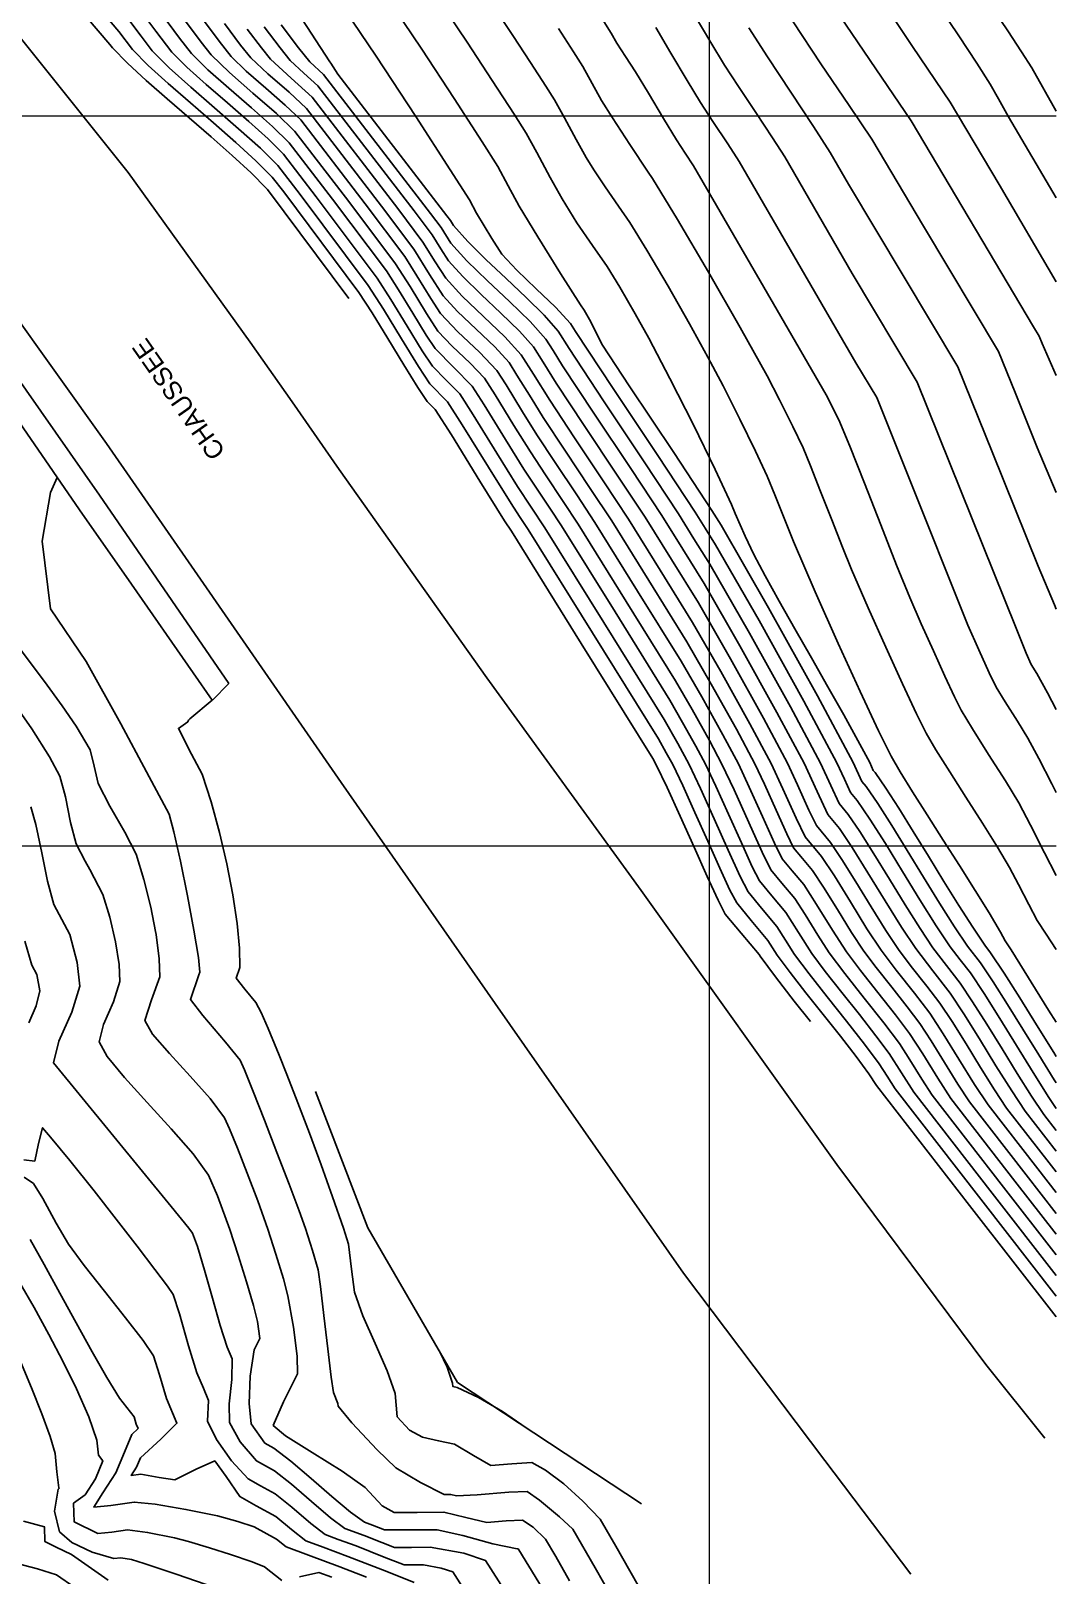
# Model space of a CAD drawing. Extents: x 62405 to 62842, y 108162 to 109685.
# Drawn here: x 62526.8 to 62561.9, y 108550 to 108602.9 of the extents above; entities that cross this region are included whole.
import ezdxf

# ---------------------------------------------------------------- set-up
doc = ezdxf.new("R2010")
doc.units = 0
doc.header["$LTSCALE"] = 0.999976
doc.header["$MEASUREMENT"] = 0
for name, color, linetype in [('Bâti', 7, 'Continuous'), ('coordinate', 2, 'Continuous'), ('curve livello 1 m', 2, 'Continuous'), ('curve livello 1m', 2, 'Continuous'), ('curve livello 5 m', 7, 'Continuous'), ('curve livello 5m', 7, 'Continuous'), ('Per+Mod Surf', 7, 'Continuous'), ('Strade', 7, 'Continuous'), ('TalusHautBas', 7, 'Continuous'), ('TEXT035', 1, 'Continuous')]:
    doc.layers.add(name, color=color, linetype=linetype)
doc.styles.add('ARIAL', font='arial.ttf')

msp = doc.modelspace()

# ---------------------------------------------------------------- linework, layer by layer
at = {"layer": 'Bâti', "linetype": 'Continuous'}
for p, q in [((62525.27, 108592.494), (62529.116, 108587.012)), ((62528.423, 108586.509), (62524.618, 108592.042)), ((62528.423, 108586.509), (62524.618, 108592.042)), ((62529.116, 108587.012), (62533.548, 108580.556)), ((62528.423, 108586.509), (62530.213, 108583.96)), ((62530.213, 108583.96), (62532.322, 108580.924)), ((62532.978, 108579.986), (62532.322, 108580.924)), ((62533.548, 108580.556), (62532.982, 108579.99))]:
    msp.add_line(p, q, dxfattribs=at)
at = {"layer": 'coordinate', "linetype": 'Continuous', "lineweight": 0}
for p, q in [((62550, 108634.678), (62550, 108487.501)), ((62446.133, 108600), (62561.886, 108600)), ((62418.386, 108575), (62561.886, 108575))]:
    msp.add_line(p, q, dxfattribs=at)
at = {"layer": 'curve livello 1 m', "flags": 128}
for points in [[(62526.761, 108576.341), (62526.937, 108575.73), (62527.132, 108574.765), (62527.328, 108573.787), (62527.549, 108572.993), (62527.827, 108572.475), (62528.097, 108571.969), (62528.351, 108571.004), (62528.441, 108570.2), (62528.164, 108569.312), (62527.72, 108568.317), (62527.537, 108567.568), (62531.571, 108562.652), (62532.175, 108561.913), (62532.304, 108561.744), (62532.472, 108561.278), (62532.709, 108560.475), (62532.981, 108559.514), (62533.252, 108558.576), (62533.489, 108557.839), (62533.654, 108557.441), (62533.646, 108556.727), (62533.553, 108555.894), (62533.565, 108555.255), (62533.927, 108554.597), (62534.489, 108553.942), (62535.108, 108553.601), (62535.691, 108553.147), (62536.377, 108552.555), (62537.032, 108551.994), (62537.522, 108551.63), (62538.183, 108551.386), (62538.787, 108551.149), (62539.216, 108550.982), (62539.803, 108550.981), (62540.442, 108550.987), (62541.6, 108550.78), (62542.34, 108550.534), (62544.382, 108547.335)], [(62528.622, 108574.481), (62528.777, 108574.192), (62529.23, 108573.34), (62529.466, 108572.563), (62529.659, 108571.715), (62529.783, 108570.934), (62529.811, 108570.361), (62529.593, 108569.662), (62529.244, 108568.881), (62529.101, 108568.293), (62529.372, 108567.787), (62529.964, 108567.066), (62530.742, 108566.214), (62531.572, 108565.317), (62532.32, 108564.458), (62532.85, 108563.722), (62533.15, 108563.015), (62533.573, 108561.865), (62533.864, 108560.989), (62534.15, 108560.075), (62534.386, 108559.269), (62534.527, 108558.719), (62534.6, 108558.13), (62534.417, 108557.742), (62534.273, 108556.843), (62534.235, 108555.904), (62534.314, 108555.207), (62534.775, 108554.551), (62535.085, 108554.38), (62535.67, 108553.934), (62536.361, 108553.346), (62537.072, 108552.727), (62537.713, 108552.188), (62538.196, 108551.841), (62538.461, 108551.743), (62538.877, 108551.58), (62539.738, 108551.579), (62540.677, 108551.588), (62541.563, 108551.393), (62542.589, 108551.108), (62543.424, 108550.932), (62543.447, 108550.934), (62543.462, 108550.922), (62543.477, 108550.895), (62545.663, 108547.339)], [(62531.029, 108572.074), (62531.05, 108571.964), (62531.161, 108571.136), (62531.181, 108570.521), (62530.892, 108569.724), (62530.664, 108569.017), (62530.932, 108568.555), (62531.508, 108567.886), (62532.222, 108567.115), (62532.906, 108566.348), (62533.391, 108565.694), (62533.571, 108565.314), (62533.845, 108564.652), (62534.177, 108563.798), (62534.532, 108562.844), (62534.874, 108561.881), (62535.156, 108561.023), (62535.413, 108560.178), (62535.566, 108559.6), (62535.76, 108558.521), (62535.883, 108557.528), (62535.898, 108556.92), (62535.419, 108555.969), (62535.064, 108555.16), (62535.064, 108555.16), (62535.486, 108554.798), (62536.393, 108554.226), (62537.423, 108553.591), (62538.21, 108553.037), (62538.801, 108552.407), (62539.208, 108552.182), (62540, 108552.178), (62540.912, 108552.189), (62541.664, 108552.007), (62542.386, 108551.837), (62543.047, 108551.888), (62543.606, 108551.917), (62543.975, 108551.673), (62544.394, 108551.263), (62544.742, 108550.665), (62545.216, 108549.838)], [(62532.517, 108570.585), (62532.228, 108569.742), (62532.65, 108569.196), (62533.434, 108568.278), (62533.931, 108567.665), (62534.077, 108567.329), (62534.372, 108566.596), (62534.763, 108565.605), (62535.193, 108564.498), (62535.609, 108563.418), (62535.954, 108562.504), (62536.175, 108561.898), (62536.408, 108561.15), (62536.605, 108560.48), (62536.685, 108559.916), (62536.801, 108558.919), (62536.93, 108557.785), (62537.046, 108556.809), (62537.124, 108556.286), (62537.278, 108555.903), (62537.285, 108555.815), (62537.762, 108555.246), (62538.628, 108554.323), (62539.267, 108553.704), (62540.109, 108553.205), (62540.916, 108552.789), (62541.147, 108552.79), (62541.347, 108552.742), (62542.052, 108552.784), (62543.132, 108552.874), (62543.766, 108552.9), (62544.187, 108552.594), (62544.87, 108552.028), (62545.327, 108551.605), (62545.327, 108551.605), (62546.091, 108550.283), (62546.955, 108548.781)], [(62526.533, 108563.654), (62526.848, 108563.441), (62527.167, 108562.925), (62527.631, 108562.078), (62528.05, 108561.359), (62528.582, 108560.633), (62529.28, 108559.749), (62530.005, 108558.847), (62530.614, 108558.066), (62530.965, 108557.546), (62531.168, 108556.892), (62531.411, 108556.078), (62531.762, 108555.232), (62531.212, 108554.685), (62530.513, 108554.047), (62530.382, 108553.726), (62530.198, 108553.442), (62530.533, 108553.484), (62531.155, 108553.375), (62531.699, 108553.291), (62532.429, 108553.661), (62533.06, 108553.94), (62533.457, 108553.408), (62533.915, 108552.724), (62534.482, 108552.406), (62535.155, 108552.042), (62535.691, 108551.6), (62536.176, 108551.209), (62536.779, 108550.985), (62537.625, 108550.673), (62538.952, 108550.151), (62539.895, 108549.784)], [(62538.259, 108549.964), (62537.347, 108550.316), (62537.347, 108550.316), (62536.27, 108550.713), (62535.502, 108550.998), (62535.502, 108550.998), (62535.178, 108551.263), (62534.413, 108551.683), (62533.849, 108551.872), (62533.152, 108552.06), (62533.152, 108552.06), (62532.072, 108552.282), (62531.016, 108552.457), (62530.301, 108552.533), (62530.301, 108552.533), (62529.5, 108552.413), (62528.92, 108552.356), (62528.92, 108552.356), (62529.224, 108552.848), (62529.677, 108553.53), (62529.677, 108553.53), (62529.964, 108554.242), (62530.219, 108554.852), (62530.219, 108554.852), (62530.432, 108555.054), (62530.372, 108555.198), (62530.296, 108555.447), (62529.8, 108556.096), (62529.365, 108556.796), (62528.858, 108557.679), (62528.312, 108558.667), (62527.756, 108559.687), (62527.222, 108560.663), (62526.741, 108561.519)], [(62526.379, 108560.04), (62526.869, 108559.192), (62527.374, 108558.274), (62527.87, 108557.332), (62528.329, 108556.411), (62528.744, 108555.449), (62529.022, 108554.652), (62529.079, 108554.135), (62529.223, 108553.942), (62528.973, 108553.333), (62528.616, 108552.78), (62528.225, 108552.493), (62528.246, 108551.853), (62529.06, 108551.452), (62529.533, 108551.507), (62530.069, 108551.581), (62530.758, 108551.494), (62531.679, 108551.314), (62532.163, 108551.183), (62532.877, 108550.97), (62533.605, 108550.738), (62534.343, 108550.485), (62534.764, 108550.322), (62535.36, 108549.847)], [(62543.581, 108555.176), (62542.919, 108555.639), (62542.1, 108556.114), (62541.37, 108556.459), (62541.37, 108556.459), (62541.215, 108556.492), (62541.206, 108556.599), (62541.021, 108557.148), (62540.775, 108557.673)], [(62526.402, 108557.347), (62526.784, 108556.445), (62527.134, 108555.556), (62527.417, 108554.773), (62527.593, 108554.192), (62527.656, 108553.571), (62527.721, 108553.025), (62527.734, 108553.007), (62527.698, 108552.981), (62527.568, 108552.226), (62527.745, 108551.517), (62528.167, 108551.155), (62528.857, 108550.815), (62529.607, 108550.599), (62529.838, 108550.629), (62530.205, 108550.568), (62530.645, 108550.436), (62531.74, 108550.068), (62532.763, 108549.708)], [(62528.895, 108549.17), (62527.642, 108550.041), (62526.987, 108550.243), (62525.81, 108550.561)], [(62535.969, 108549.97), (62536.631, 108550.121), (62537.068, 108549.959)]]:
    msp.add_lwpolyline(points, dxfattribs=at)
at = {"layer": 'curve livello 1m', "flags": 128}
for points in [[(62561.886, 108565.258), (62561.464, 108565.802), (62561.041, 108566.434), (62560.554, 108567.206), (62560.034, 108568.048), (62559.515, 108568.891), (62559.026, 108569.666), (62558.6, 108570.304), (62558.6, 108570.304), (62558.133, 108570.907), (62557.667, 108571.51), (62557.667, 108571.51), (62557.228, 108572.169), (62556.718, 108572.982), (62556.175, 108573.864), (62555.642, 108574.73), (62555.159, 108575.494), (62554.767, 108576.073), (62554.767, 108576.073), (62554.453, 108576.449), (62554.163, 108577.07), (62553.811, 108577.837), (62553.811, 108577.837), (62552.785, 108579.758), (62551.381, 108582.28), (62550.02, 108584.646), (62550.02, 108584.646), (62549.478, 108585.517), (62548.949, 108586.367), (62547.777, 108588.144), (62546.377, 108590.237), (62545.198, 108592.025), (62545.198, 108592.025), (62544.827, 108592.621), (62544.343, 108593.165), (62543.725, 108593.779), (62543.039, 108594.427), (62542.352, 108595.076), (62541.731, 108595.691), (62541.245, 108596.238), (62541.245, 108596.238), (62541.135, 108596.413), (62541.014, 108596.574), (62537.277, 108601.424), (62537.033, 108601.8), (62537.004, 108601.843), (62533.68, 108606.953)], [(62561.886, 108567.791), (62561.804, 108567.924), (62561.219, 108568.876), (62560.646, 108569.8), (62560.111, 108570.64), (62559.642, 108571.34), (62559.642, 108571.34), (62559.444, 108571.595), (62559.029, 108572.212), (62558.553, 108572.958), (62558.04, 108573.785), (62557.511, 108574.646), (62556.989, 108575.496), (62556.495, 108576.288), (62556.053, 108576.975), (62555.685, 108577.511), (62555.685, 108577.511), (62555.623, 108577.584), (62555.498, 108577.855), (62555.098, 108578.611), (62554.613, 108579.488), (62554.07, 108580.446), (62553.5, 108581.441), (62552.932, 108582.434), (62552.395, 108583.382), (62551.918, 108584.244), (62551.532, 108584.978), (62551.532, 108584.978), (62551.236, 108585.607), (62550.892, 108586.383), (62550.892, 108586.383), (62550.769, 108586.689), (62550.207, 108587.888), (62549.457, 108589.414), (62548.654, 108591), (62547.93, 108592.379), (62547.93, 108592.379), (62547.466, 108593.211), (62546.937, 108594.123), (62546.501, 108594.841), (62546.501, 108594.841), (62546.006, 108595.557), (62545.467, 108596.333), (62545.467, 108596.333), (62544.958, 108597.154), (62544.557, 108597.879), (62544.098, 108598.736), (62543.728, 108599.401), (62543.728, 108599.401), (62543.315, 108600.053), (62542.569, 108601.205), (62541.712, 108602.511), (62541.712, 108602.511), (62539.345, 108606.036)], [(62527.547, 108605.501), (62529.778, 108602.88), (62530.238, 108602.271), (62530.782, 108601.723), (62531.462, 108601.101), (62532.225, 108600.436), (62533.017, 108599.754), (62533.783, 108599.085), (62534.472, 108598.458), (62535.028, 108597.9), (62535.423, 108597.388), (62538.002, 108593.943), (62538.449, 108593.252), (62538.988, 108592.374), (62539.537, 108591.47), (62540.016, 108590.697), (62540.342, 108590.217), (62540.617, 108589.939), (62541.168, 108589.073), (62542.141, 108587.492), (62542.992, 108586.128), (62543.226, 108585.776), (62545.616, 108581.934), (62548.067, 108577.995), (62548.187, 108577.779), (62548.561, 108577.001), (62549.01, 108576.014), (62549.484, 108574.951), (62549.932, 108573.95), (62550.305, 108573.143), (62550.553, 108572.667), (62551.09, 108572.016), (62551.708, 108571.281), (62551.741, 108571.229), (62552.268, 108570.511), (62552.91, 108569.683), (62553.472, 108568.991)], [(62527.005, 108605.337), (62529.472, 108602.438), (62529.562, 108602.319), (62530.076, 108601.796), (62530.711, 108601.209), (62531.426, 108600.578), (62532.183, 108599.925), (62532.942, 108599.27), (62533.663, 108598.635), (62534.306, 108598.041), (62534.833, 108597.509), (62534.833, 108597.509), (62534.863, 108597.469), (62537.655, 108593.74)], [(62561.886, 108566.883), (62561.816, 108566.993), (62561.289, 108567.844), (62560.749, 108568.722), (62560.221, 108569.574), (62559.728, 108570.349), (62559.294, 108570.994), (62559.294, 108570.994), (62558.852, 108571.566), (62558.408, 108572.229), (62557.896, 108573.038), (62557.346, 108573.929), (62556.788, 108574.838), (62556.254, 108575.701), (62555.774, 108576.453), (62555.379, 108577.031), (62555.379, 108577.031), (62555.233, 108577.206), (62554.936, 108577.849), (62553.711, 108580.142), (62552.035, 108583.152), (62550.411, 108585.976), (62550.411, 108585.976), (62550.25, 108586.234), (62550.094, 108586.485), (62548.785, 108588.463), (62547.255, 108590.746), (62546.342, 108592.144), (62546.342, 108592.144), (62545.903, 108593.024), (62545.721, 108593.338), (62545.589, 108593.528), (62544.907, 108594.596), (62544.131, 108595.847), (62543.495, 108596.907), (62543.495, 108596.907), (62543.115, 108597.603), (62542.755, 108598.258), (62542.755, 108598.258), (62542.222, 108599.1), (62541.258, 108600.587), (62540.153, 108602.274), (62540.153, 108602.274), (62538.565, 108604.638)], [(62553.68, 108604.602), (62556.917, 108599.826), (62561.114, 108592.77), (62561.302, 108592.448), (62561.412, 108592.205), (62561.886, 108591.109)], [(62555.305, 108604.863), (62556.966, 108602.37), (62558.259, 108600.462), (62559.935, 108597.644), (62561.886, 108594.314)], [(62530.389, 108603.764), (62531.046, 108602.89), (62531.59, 108602.175), (62532.109, 108601.657), (62532.767, 108601.065), (62533.495, 108600.436), (62534.225, 108599.804), (62534.889, 108599.207), (62535.419, 108598.681), (62536.541, 108597.225), (62538.628, 108594.437), (62539.095, 108593.709), (62539.652, 108592.796), (62540.171, 108591.949), (62540.523, 108591.421), (62540.992, 108590.948), (62541.459, 108590.476), (62541.917, 108589.755), (62542.726, 108588.441), (62543.433, 108587.307), (62543.903, 108586.599), (62544.37, 108585.894), (62546.388, 108582.651), (62548.458, 108579.325), (62548.927, 108578.502), (62549.312, 108577.791), (62549.704, 108576.968), (62550.176, 108575.921), (62550.655, 108574.848), (62551.065, 108573.949), (62551.333, 108573.424), (62551.792, 108572.867), (62552.32, 108572.239), (62552.614, 108571.777), (62552.926, 108571.285), (62553.422, 108570.618), (62554.042, 108569.829), (62554.704, 108569), (62555.324, 108568.211), (62555.822, 108567.543), (62556.096, 108567.111), (62556.369, 108566.681), (62559.307, 108562.901), (62561.886, 108559.581)], [(62531.237, 108603.492), (62531.856, 108602.655), (62532.267, 108602.127), (62532.828, 108601.575), (62533.546, 108600.939), (62534.318, 108600.273), (62535.042, 108599.632), (62535.614, 108599.072), (62537.1, 108597.144), (62538.942, 108594.684), (62539.353, 108594.042), (62539.845, 108593.236), (62540.302, 108592.489), (62540.613, 108592.023), (62541.248, 108591.383), (62541.88, 108590.744), (62542.291, 108590.097), (62543.019, 108588.916), (62543.654, 108587.897), (62544.059, 108587.283), (62544.54, 108586.564), (62544.943, 108585.953), (62546.774, 108583.009), (62548.653, 108579.99), (62549.091, 108579.228), (62549.544, 108578.416), (62549.874, 108577.797), (62550.233, 108577.044), (62550.665, 108576.086), (62551.102, 108575.105), (62551.478, 108574.283), (62551.723, 108573.802), (62552.143, 108573.293), (62552.626, 108572.718), (62553.059, 108572.038), (62553.518, 108571.314), (62553.973, 108570.703), (62554.54, 108569.981), (62555.146, 108569.222), (62555.714, 108568.5), (62556.169, 108567.888), (62556.588, 108567.228), (62557.006, 108566.572), (62559.696, 108563.109), (62561.886, 108560.291)], [(62532.572, 108603.407), (62533.212, 108602.547), (62533.619, 108602.031), (62534.139, 108601.528), (62534.806, 108600.946), (62535.476, 108600.363), (62536.005, 108599.853), (62538.218, 108596.981), (62539.568, 108595.178), (62539.988, 108594.515), (62540.462, 108593.737), (62540.793, 108593.227), (62541.39, 108592.602), (62542.129, 108591.903), (62542.722, 108591.28), (62543.04, 108590.779), (62543.603, 108589.865), (62544.095, 108589.076), (62544.721, 108588.127), (62545.465, 108587.015), (62546.087, 108586.071), (62547.547, 108583.726), (62549.044, 108581.32), (62549.746, 108580.1), (62550.47, 108578.799), (62550.999, 108577.808), (62551.375, 108577.011), (62551.823, 108576.011), (62552.235, 108575.096), (62552.503, 108574.558), (62552.845, 108574.144), (62553.237, 108573.677), (62553.68, 108572.998), (62554.224, 108572.114), (62554.704, 108571.37), (62555.183, 108570.731), (62555.783, 108569.975), (62556.383, 108569.218), (62556.863, 108568.578), (62557.316, 108567.88), (62557.83, 108567.046), (62558.28, 108566.352), (62558.28, 108566.352), (62560.475, 108563.526), (62561.886, 108561.71)], [(62561.886, 108579.669), (62561.59, 108580.237), (62561.225, 108580.905), (62561.225, 108580.905), (62561.032, 108581.215), (62560.859, 108581.593), (62560.494, 108582.506), (62557.13, 108590.875), (62554.902, 108594.598), (62552.586, 108598.585), (62552.164, 108599.242), (62551.593, 108600.106), (62551.003, 108600.997), (62550.527, 108601.732), (62550.527, 108601.732), (62550.06, 108602.505), (62549.522, 108603.409)], [(62561.886, 108597.182), (62560.257, 108599.956), (62559.906, 108600.581), (62559.627, 108601.075), (62559.627, 108601.075), (62559.168, 108601.798), (62558.551, 108602.734), (62557.889, 108603.718)], [(62530.083, 108603.322), (62530.538, 108602.717), (62530.914, 108602.223), (62531.498, 108601.64), (62532.238, 108600.974), (62533.058, 108600.265), (62533.879, 108599.555), (62534.627, 108598.883), (62535.223, 108598.29), (62535.982, 108597.306), (62538.315, 108594.19), (62538.837, 108593.376), (62539.459, 108592.356), (62540.039, 108591.409), (62540.433, 108590.819), (62541.038, 108590.207), (62541.542, 108589.414), (62542.434, 108587.966), (62543.213, 108586.718), (62543.506, 108586.275), (62543.798, 108585.835), (62546.002, 108582.293), (62548.262, 108578.66), (62548.53, 108578.19), (62548.75, 108577.785), (62549.096, 108577.064), (62549.512, 108576.148), (62549.951, 108575.163), (62550.367, 108574.234), (62550.713, 108573.487), (62550.943, 108573.045), (62551.441, 108572.442), (62552.014, 108571.76), (62552.333, 108571.257), (62552.77, 108570.665), (62553.311, 108569.972), (62553.903, 108569.228), (62554.495, 108568.484), (62555.036, 108567.791), (62555.474, 108567.198), (62555.733, 108566.791), (62558.917, 108562.693), (62561.886, 108558.871)], [(62561.886, 108562.419), (62560.865, 108563.734), (62558.917, 108566.242), (62558.523, 108566.841), (62558.065, 108567.58), (62557.606, 108568.32), (62557.211, 108568.924), (62557.211, 108568.924), (62556.785, 108569.49), (62556.253, 108570.161), (62555.721, 108570.832), (62555.296, 108571.398), (62555.296, 108571.398), (62554.881, 108572.033), (62554.395, 108572.821), (62553.921, 108573.586), (62553.543, 108574.156), (62553.543, 108574.156), (62553.196, 108574.57), (62552.893, 108574.937), (62552.893, 108574.937), (62552.656, 108575.413), (62552.291, 108576.222), (62551.895, 108577.108), (62551.562, 108577.814), (62551.562, 108577.814), (62550.933, 108578.991), (62550.073, 108580.536), (62549.239, 108581.986), (62549.239, 108581.986), (62547.933, 108584.084), (62546.66, 108586.131), (62545.927, 108587.241), (62545.052, 108588.549), (62544.316, 108589.666), (62544.316, 108589.666), (62543.896, 108590.34), (62543.415, 108591.12), (62543.143, 108591.548), (62543.143, 108591.548), (62542.651, 108592.081), (62542.015, 108592.687), (62541.379, 108593.294), (62540.884, 108593.829), (62540.884, 108593.829), (62540.423, 108594.557), (62539.882, 108595.425), (62539.882, 108595.425), (62538.777, 108596.9), (62536.201, 108600.244), (62535.606, 108600.802), (62534.881, 108601.43), (62534.295, 108601.982), (62534.295, 108601.982), (62533.945, 108602.419), (62533.396, 108603.152)], [(62561.886, 108563.129), (62561.254, 108563.942), (62559.553, 108566.132), (62559.093, 108566.832), (62558.558, 108567.697), (62558.021, 108568.563), (62557.558, 108569.269), (62557.558, 108569.269), (62557.038, 108569.952), (62556.408, 108570.743), (62555.889, 108571.426), (62555.889, 108571.426), (62555.405, 108572.165), (62554.84, 108573.081), (62554.289, 108573.972), (62553.849, 108574.635), (62553.849, 108574.635), (62553.283, 108575.315), (62552.979, 108575.943), (62552.527, 108576.955), (62552.124, 108577.82), (62552.124, 108577.82), (62551.396, 108579.183), (62550.4, 108580.972), (62549.434, 108582.651), (62549.434, 108582.651), (62548.319, 108584.442), (62547.232, 108586.19), (62546.39, 108587.467), (62545.383, 108588.971), (62544.536, 108590.256), (62544.536, 108590.256), (62543.981, 108591.151), (62543.564, 108591.816), (62543.564, 108591.816), (62543, 108592.427), (62542.271, 108593.122), (62541.541, 108593.818), (62540.974, 108594.432), (62540.974, 108594.432), (62540.616, 108594.997), (62540.195, 108595.672), (62540.195, 108595.672), (62539.336, 108596.818), (62536.396, 108600.634), (62535.68, 108601.287), (62534.972, 108601.934), (62534.972, 108601.934), (62534.659, 108602.321), (62534.174, 108602.961)], [(62534.754, 108603.038), (62535.297, 108602.319), (62535.648, 108601.886), (62536.117, 108601.457), (62536.592, 108601.025), (62539.896, 108596.737), (62540.508, 108595.919), (62540.809, 108595.437), (62541.064, 108595.034), (62541.555, 108594.491), (62542.188, 108593.876), (62542.866, 108593.238), (62543.497, 108592.625), (62543.985, 108592.085), (62544.316, 108591.556), (62544.757, 108590.845), (62545.715, 108589.393), (62546.852, 108587.693), (62547.804, 108586.249), (62548.705, 108584.801), (62549.629, 108583.316), (62550.727, 108581.408), (62551.859, 108579.375), (62552.686, 108577.826), (62553.029, 108577.089), (62553.414, 108576.228), (62553.673, 108575.693), (62554.155, 108575.115), (62554.543, 108574.537), (62555.026, 108573.765), (62555.547, 108572.915), (62556.051, 108572.105), (62556.481, 108571.454), (62556.925, 108570.871), (62557.462, 108570.197), (62557.905, 108569.614), (62558.32, 108568.988), (62558.799, 108568.221), (62559.3, 108567.407), (62559.778, 108566.643), (62560.19, 108566.022), (62561.644, 108564.151), (62561.886, 108563.839)], [(62561.886, 108566.012), (62561.635, 108566.388), (62561.099, 108567.238), (62560.527, 108568.165), (62559.954, 108569.094), (62559.416, 108569.947), (62558.947, 108570.649), (62558.947, 108570.649), (62558.603, 108571.094), (62558.259, 108571.538), (62558.259, 108571.538), (62557.777, 108572.262), (62557.216, 108573.156), (62556.621, 108574.125), (62556.035, 108575.076), (62555.504, 108575.916), (62555.073, 108576.552), (62555.073, 108576.552), (62554.843, 108576.828), (62554.631, 108577.281), (62554.373, 108577.843), (62554.373, 108577.843), (62553.248, 108579.95), (62551.708, 108582.716), (62550.215, 108585.311), (62550.215, 108585.311), (62549.864, 108585.876), (62549.521, 108586.426), (62548.24, 108588.37), (62546.708, 108590.659), (62545.419, 108592.614), (62545.419, 108592.614), (62545.247, 108592.889), (62544.734, 108593.445), (62544.072, 108594.076), (62543.411, 108594.706), (62542.899, 108595.26), (62542.899, 108595.26), (62542.555, 108595.791), (62542.032, 108596.66), (62542.032, 108596.66), (62541.783, 108597.115), (62541.13, 108598.147), (62539.948, 108599.97), (62538.593, 108602.037), (62538.593, 108602.037), (62537.785, 108603.241)], [(62561.886, 108571.453), (62561.541, 108571.975), (62561.237, 108572.444), (62561.237, 108572.444), (62560.949, 108572.988), (62560.6, 108573.68), (62560.293, 108574.264), (62560.293, 108574.264), (62559.882, 108574.951), (62559.36, 108575.779), (62558.792, 108576.666), (62558.24, 108577.53), (62557.766, 108578.288), (62557.434, 108578.859), (62557.434, 108578.859), (62557.105, 108579.519), (62556.624, 108580.545), (62556.052, 108581.801), (62555.449, 108583.153), (62554.879, 108584.467), (62554.879, 108584.467), (62554.569, 108585.223), (62554.199, 108586.161), (62553.817, 108587.137), (62553.473, 108588.006), (62553.215, 108588.624), (62553.215, 108588.624), (62552.869, 108589.354), (62552.413, 108590.267), (62551.984, 108591.089), (62551.984, 108591.089), (62551.064, 108592.752), (62549.98, 108594.645), (62548.918, 108596.449), (62548.061, 108597.848), (62548.061, 108597.848), (62547.912, 108598.062), (62547.279, 108599.016), (62546.686, 108599.927), (62546.311, 108600.521), (62546.311, 108600.521), (62545.993, 108601.102), (62545.672, 108601.687), (62545.672, 108601.687), (62545.356, 108602.182), (62544.832, 108602.984)], [(62561.886, 108573.983), (62561.491, 108574.765), (62561.013, 108575.71), (62560.603, 108576.478), (62560.603, 108576.478), (62560.147, 108577.228), (62559.569, 108578.133), (62559.016, 108579.002), (62558.633, 108579.644), (62558.633, 108579.644), (62558.406, 108580.099), (62558.075, 108580.806), (62557.681, 108581.672), (62557.266, 108582.604), (62556.872, 108583.509), (62556.872, 108583.509), (62556.418, 108584.616), (62555.877, 108585.988), (62555.319, 108587.416), (62554.815, 108588.687), (62554.437, 108589.591), (62554.437, 108589.591), (62554.012, 108590.444), (62552.329, 108593.342), (62549.458, 108598.285), (62549.177, 108598.715), (62548.876, 108599.175), (62548.876, 108599.175), (62548.437, 108599.898), (62547.921, 108600.765), (62547.475, 108601.5), (62547.475, 108601.5), (62547.133, 108602.023), (62546.837, 108602.479), (62546.837, 108602.479), (62546.645, 108602.83), (62546.392, 108603.221)], [(62561.886, 108576.832), (62561.736, 108577.129), (62561.295, 108577.989), (62560.914, 108578.691), (62560.914, 108578.691), (62560.561, 108579.264), (62560.137, 108579.927), (62559.832, 108580.429), (62559.832, 108580.429), (62559.592, 108580.926), (62559.234, 108581.711), (62558.866, 108582.551), (62558.866, 108582.551), (62556.816, 108587.67), (62555.739, 108590.35), (62555.026, 108591.542), (62551.022, 108598.435), (62550.636, 108599.032), (62550.129, 108599.797), (62549.702, 108600.453), (62549.702, 108600.453), (62549.244, 108601.206), (62548.687, 108602.143), (62548.167, 108603.015)], [(62552.875, 108603.212), (62553.824, 108601.773), (62554.794, 108600.345), (62555.575, 108599.19), (62557.346, 108596.212), (62559.913, 108591.923), (62560.477, 108590.527), (62561.232, 108588.641), (62561.886, 108587.099)], [(62520.001, 108592.062), (62520.502, 108591.326), (62521.062, 108590.483), (62521.61, 108589.635), (62522.107, 108588.842), (62524.658, 108584.265), (62524.905, 108583.825), (62525.344, 108583.181), (62525.921, 108582.386), (62526.571, 108581.51), (62527.231, 108580.623), (62527.834, 108579.795), (62528.316, 108579.097), (62528.792, 108578.292), (62528.928, 108577.724), (62529.066, 108577.138), (62529.464, 108576.355), (62529.986, 108575.466), (62530.364, 108574.711), (62530.632, 108573.852), (62530.868, 108572.902), (62531.029, 108572.074)], [(62529.844, 108579.176), (62528.661, 108581.316), (62527.433, 108583.121), (62527.144, 108585.433), (62527.433, 108587.094), (62527.663, 108587.614)], [(62526.297, 108579.726), (62526.798, 108579.005), (62527.396, 108578.044), (62527.756, 108577.388), (62527.944, 108576.682), (62528.116, 108575.803), (62528.308, 108575.066), (62528.622, 108574.481)], [(62529.839, 108579.185), (62529.844, 108579.176), (62530.725, 108577.53), (62531.498, 108576.083), (62531.661, 108575.478), (62531.883, 108574.475), (62532.124, 108573.284), (62532.343, 108572.114), (62532.499, 108571.177), (62532.55, 108570.681), (62532.517, 108570.585)]]:
    msp.add_lwpolyline(points, dxfattribs=at)
at = {"layer": 'curve livello 5 m', "flags": 128}
for points in [[(62526.551, 108571.74), (62526.79, 108570.921), (62526.79, 108570.921), (62526.963, 108570.598), (62527.071, 108570.04), (62526.941, 108569.523), (62526.692, 108568.936)], [(62535.265, 108567.837), (62535.533, 108567.169), (62535.908, 108566.205), (62536.303, 108565.165), (62536.703, 108564.083), (62537.099, 108562.989), (62537.476, 108561.914), (62537.476, 108561.914), (62537.644, 108561.361), (62537.746, 108560.51), (62537.847, 108559.722), (62537.847, 108559.722), (62538.136, 108558.915), (62538.557, 108557.964), (62538.972, 108557.024), (62539.242, 108556.251), (62539.242, 108556.251), (62539.307, 108555.454), (62539.732, 108555.001), (62540.183, 108554.751), (62540.729, 108554.635), (62541.269, 108554.519), (62541.269, 108554.519), (62541.93, 108554.128), (62542.524, 108553.791), (62542.524, 108553.791), (62543.241, 108553.844), (62543.925, 108553.883), (62543.925, 108553.883), (62544.397, 108553.628), (62545.017, 108553.16), (62545.674, 108552.569), (62546.26, 108551.947), (62546.26, 108551.947), (62546.806, 108551.02), (62547.812, 108549.251)], [(62526.518, 108564.255), (62526.893, 108564.209), (62527.025, 108564.807), (62527.16, 108565.348), (62527.16, 108565.348), (62527.439, 108565.031), (62528.094, 108564.23), (62528.928, 108563.185), (62528.928, 108563.185), (62529.689, 108562.217), (62530.404, 108561.294), (62531.01, 108560.501), (62531.442, 108559.923), (62531.634, 108559.645), (62531.634, 108559.645), (62531.855, 108558.974), (62532.164, 108557.888), (62532.45, 108556.958), (62532.45, 108556.958), (62532.674, 108556.428), (62532.845, 108556.007), (62532.845, 108556.007), (62532.817, 108555.303), (62533.119, 108554.681), (62533.632, 108553.951), (62534.202, 108553.333), (62534.202, 108553.333), (62534.627, 108553.095), (62535.132, 108552.821), (62535.132, 108552.821), (62535.705, 108552.363), (62536.353, 108551.802), (62536.849, 108551.42), (62536.849, 108551.42), (62537.288, 108551.256), (62537.904, 108551.03), (62537.904, 108551.03), (62538.869, 108550.65), (62539.555, 108550.383), (62539.555, 108550.383), (62540.207, 108550.386), (62540.822, 108550.276), (62541.216, 108550.145), (62541.216, 108550.145), (62545.338, 108543.685)], [(62529.408, 108549.861), (62528.153, 108550.733), (62527.63, 108550.985), (62527.244, 108551.181), (62527.228, 108551.691), (62526.504, 108551.878)]]:
    msp.add_lwpolyline(points, dxfattribs=at)
at = {"layer": 'curve livello 5m', "flags": 128}
for points in [[(62561.886, 108568.962), (62561.628, 108569.38), (62560.342, 108571.439), (62560.137, 108571.753), (62559.982, 108572.051), (62559.595, 108572.704), (62559.114, 108573.477), (62558.576, 108574.324), (62558.015, 108575.199), (62557.466, 108576.057), (62556.962, 108576.853), (62556.54, 108577.54), (62556.234, 108578.073), (62555.803, 108578.939), (62555.173, 108580.284), (62554.423, 108581.93), (62553.633, 108583.703), (62552.885, 108585.425), (62552.588, 108586.161), (62552.25, 108587.024), (62551.992, 108587.656), (62551.589, 108588.516), (62551.052, 108589.609), (62550.476, 108590.746), (62549.957, 108591.734), (62549.329, 108592.869), (62548.59, 108594.159), (62547.865, 108595.39), (62547.281, 108596.345), (62546.895, 108596.903), (62546.433, 108597.568), (62546.05, 108598.147), (62545.785, 108598.563), (62545.441, 108599.181), (62545.047, 108599.921), (62544.7, 108600.544), (62544.408, 108601.006), (62543.879, 108601.822), (62543.272, 108602.747), (62542.12, 108604.478)], [(62561.886, 108600.158), (62561.049, 108601.641), (62560.699, 108602.191), (62560.231, 108602.902), (62559.728, 108603.65)], [(62532.063, 108603.235), (62532.601, 108602.512), (62532.943, 108602.079), (62532.943, 108602.079), (62533.568, 108601.475), (62534.369, 108600.776), (62535.174, 108600.075), (62535.81, 108599.462), (62535.81, 108599.462), (62537.659, 108597.062), (62539.255, 108594.931), (62539.751, 108594.148), (62540.311, 108593.227), (62540.703, 108592.625), (62540.703, 108592.625), (62541.197, 108592.107), (62541.81, 108591.528), (62542.301, 108591.012), (62542.301, 108591.012), (62542.666, 108590.438), (62543.311, 108589.39), (62543.875, 108588.487), (62543.875, 108588.487), (62544.39, 108587.705), (62545.003, 108586.789), (62545.515, 108586.012), (62545.515, 108586.012), (62547.161, 108583.368), (62548.848, 108580.655), (62549.419, 108579.664), (62550.007, 108578.607), (62550.437, 108577.802), (62550.437, 108577.802), (62550.856, 108576.914), (62551.355, 108575.799), (62551.814, 108574.78), (62552.113, 108574.18), (62552.113, 108574.18), (62552.494, 108573.719), (62552.931, 108573.198), (62552.931, 108573.198), (62553.288, 108572.651), (62553.725, 108571.94), (62554.111, 108571.342), (62554.111, 108571.342), (62554.645, 108570.63), (62555.313, 108569.788), (62555.981, 108568.945), (62556.516, 108568.233), (62556.516, 108568.233), (62556.876, 108567.677), (62557.285, 108567.014), (62557.643, 108566.462), (62557.643, 108566.462), (62560.086, 108563.318), (62561.886, 108561)], [(62561.886, 108564.548), (62560.827, 108565.912), (62560.363, 108566.611), (62559.824, 108567.473), (62559.26, 108568.39), (62558.72, 108569.254), (62558.253, 108569.959), (62558.253, 108569.959), (62557.663, 108570.721), (62557.074, 108571.482), (62556.591, 108572.214), (62556.025, 108573.123), (62555.439, 108574.078), (62554.896, 108574.945), (62554.461, 108575.594), (62554.063, 108576.071), (62553.695, 108576.858), (62553.249, 108577.832), (62552.322, 108579.567), (62551.054, 108581.844), (62549.825, 108583.981), (62549.092, 108585.159), (62548.377, 108586.308), (62547.315, 108587.918), (62546.046, 108589.815), (62544.977, 108591.435), (62544.651, 108591.961), (62544.406, 108592.353), (62543.862, 108592.954), (62543.16, 108593.637), (62542.405, 108594.347), (62541.701, 108595.032), (62541.154, 108595.636), (62540.821, 108596.166), (62540.455, 108596.655), (62536.787, 108601.415), (62536.324, 108601.838), (62535.935, 108602.318), (62535.333, 108603.114)], [(62561.886, 108583.108), (62561.826, 108583.252), (62561.266, 108584.571), (62559.695, 108588.494), (62558.522, 108591.399), (62554.778, 108597.654), (62554.15, 108598.735), (62553.577, 108599.627), (62552.8, 108600.801), (62551.999, 108602.011), (62551.353, 108603.01)], [(62532.978, 108579.986), (62532.205, 108579.347), (62532.17, 108579.318), (62532.157, 108579.307), (62532.143, 108579.248), (62531.819, 108579.021), (62532.266, 108578.138), (62532.632, 108577.454), (62532.938, 108576.506), (62533.222, 108575.463), (62533.473, 108574.383), (62533.68, 108573.323), (62533.83, 108572.34), (62533.914, 108571.494), (62533.92, 108570.841), (62533.92, 108570.841), (62533.791, 108570.466), (62534.089, 108570.089), (62534.472, 108569.637), (62534.472, 108569.637), (62534.647, 108569.292), (62534.89, 108568.744), (62535.19, 108568.026), (62535.265, 108567.837)]]:
    msp.add_lwpolyline(points, dxfattribs=at)
at = {"layer": 'Per+Mod Surf', "linetype": 'Continuous'}
for p, q in [((62538.31, 108561.925), (62536.51, 108566.592)), ((62541.379, 108556.63), (62538.31, 108561.925)), ((62547.683, 108552.468), (62541.379, 108556.63))]:
    msp.add_line(p, q, dxfattribs=at)
at = {"layer": 'Strade', "linetype": 'Continuous', "flags": 128}
for points in [[(62490.266, 108633.674), (62490.381, 108633.547), (62495.573, 108630.227), (62503.081, 108625.033), (62510.962, 108618.738), (62518.006, 108612.044), (62524.466, 108605.084), (62530.1, 108598.06), (62534.28, 108592.248), (62535.713, 108590.207), (62537.329, 108587.882), (62542.387, 108580.75), (62547.672, 108573.468), (62554.369, 108564.095), (62559.483, 108557.245), (62561.502, 108554.718)], [(62556.907, 108550.066), (62553.964, 108553.96), (62549.12, 108560.369), (62542.669, 108569.606), (62537.389, 108577.165), (62532.362, 108584.423), (62529.353, 108588.776), (62524.187, 108595.986), (62517.766, 108603.766), (62510.975, 108610.819), (62503.339, 108617.66), (62495.918, 108623.366), (62490.266, 108627.089)]]:
    msp.add_lwpolyline(points, dxfattribs=at)
at = {"layer": 'TalusHautBas', "linetype": 'Continuous'}
for p, q in [((62536.51, 108566.592), (62538.31, 108561.925)), ((62538.31, 108561.925), (62541.379, 108556.63)), ((62547.683, 108552.468), (62541.379, 108556.63))]:
    msp.add_line(p, q, dxfattribs=at)

# ---------------------------------------------------------------- texts
at = {"layer": 'TEXT035', "style": 'ARIAL'}
msp.add_text('CHAUSSEE', height=0.625, rotation=124.9128, dxfattribs=at).set_placement((62533.453, 108588.495))

doc.saveas('drawing.dxf')
